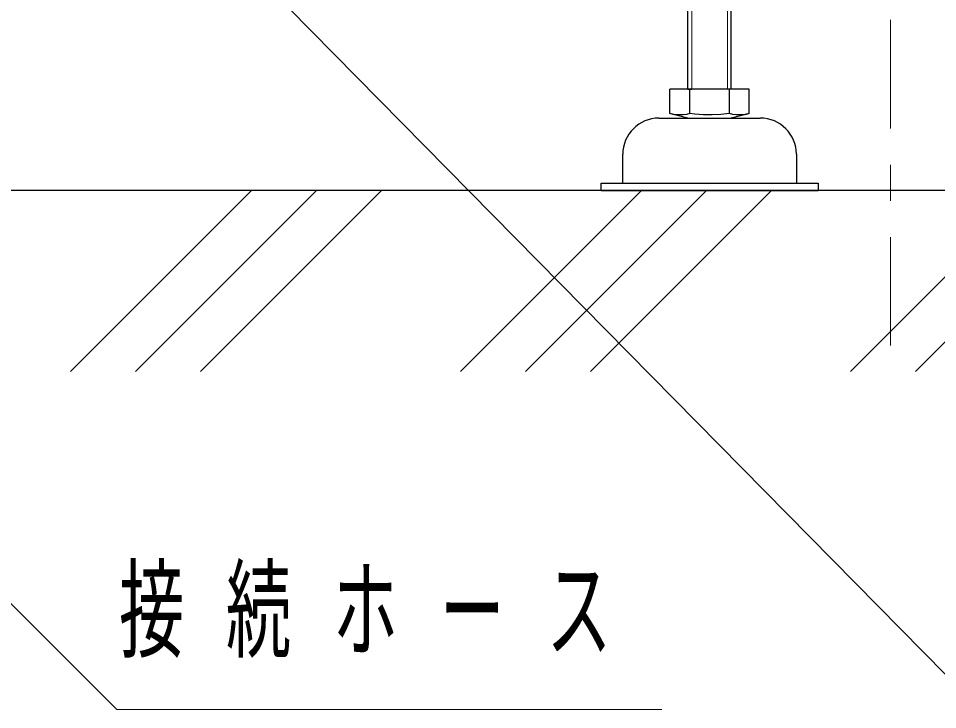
# Model space of a CAD drawing. Units: millimetres on the paper. Extents: x -385 to 0, y -594 to 267.
# Drawn here: x -277.04 to -251.64, y -108.93 to -89.83 of the extents above; entities that cross this region are included whole.
import ezdxf

# ---------------------------------------------------------------- set-up
doc = ezdxf.new("R2010")
doc.units = ezdxf.units.MM
doc.linetypes.add('USER2', pattern=[6, 3, -1, 1, -1])
doc.layers.add('1_10', color=7, linetype='Continuous', lineweight=25)
doc.styles.add('ＭＳ ゴシック', font='')
doc.styles.get('ＭＳ ゴシック').set_extended_font_data('MS Gothic')

msp = doc.modelspace()

# ---------------------------------------------------------------- linework, layer by layer
at = {"layer": '1_10', "linetype": 'USER2', "lineweight": 13}
msp.add_line((-252.937, -98.87), (-252.937, -71.241), dxfattribs=at)
at = {"layer": '1_10', "color": 4}
for p, q in [((-258.537, -91.784), (-258.537, -79.391)), ((-257.337, -91.784), (-257.337, -79.391)), ((-259.034, -92.46), (-259.034, -91.784)), ((-256.84, -91.784), (-259.034, -91.784)), ((-258.537, -91.784), (-258.43, -91.784)), ((-258.486, -92.46), (-258.486, -91.784)), ((-257.337, -91.784), (-257.445, -91.784)), ((-257.389, -92.46), (-257.389, -91.784)), ((-256.84, -92.46), (-256.84, -91.784)), ((-259.337, -92.584), (-256.537, -92.584)), ((-258.537, -92.584), (-259.034, -92.46)), ((-256.84, -92.46), (-257.337, -92.584)), ((-260.337, -94.384), (-260.337, -93.584)), ((-255.537, -93.584), (-255.537, -94.384)), ((-260.937, -94.384), (-254.937, -94.384)), ((-260.937, -94.584), (-260.937, -94.384)), ((-254.937, -94.384), (-254.937, -94.584)), ((-260.937, -94.584), (-254.937, -94.584))]:
    msp.add_line(p, q, dxfattribs=at)
at = {"layer": '1_10', "color": 4, "lineweight": 13}
for p, q in [((-258.43, -91.784), (-258.43, -79.284)), ((-257.445, -91.784), (-257.445, -79.284))]:
    msp.add_line(p, q, dxfattribs=at)
at = {"layer": '1_10'}
msp.add_line((-227.868, -94.584), (-365.507, -94.584), dxfattribs=at)
at = {"layer": '1_10', "lineweight": 13}
for p, q in [((-275.597, -99.584), (-270.597, -94.584)), ((-273.801, -99.584), (-268.801, -94.584)), ((-272.004, -99.584), (-267.004, -94.584)), ((-264.82, -99.584), (-259.82, -94.584)), ((-263.024, -99.584), (-258.024, -94.584)), ((-261.228, -99.584), (-256.228, -94.584)), ((-254.044, -99.584), (-249.044, -94.584)), ((-252.248, -99.584), (-247.248, -94.584))]:
    msp.add_line(p, q, dxfattribs=at)
for points in [[(-273.961, -85.08), (-250.782, -108.607), (-229.651, -108.607)], [(-289.448, -93.81), (-274.319, -108.933), (-259.254, -108.933)]]:
    msp.add_lwpolyline(points, dxfattribs=at)
at = {"layer": '1_10', "color": 4}
for points in [[(-258.486, -92.46), (-258.576, -92.479), (-258.667, -92.492), (-258.758, -92.496), (-258.85, -92.492), (-258.942, -92.48), (-259.034, -92.46)], [(-257.389, -92.46), (-257.626, -92.484), (-257.863, -92.496), (-258.105, -92.493), (-258.345, -92.476), (-258.486, -92.46)], [(-256.84, -92.46), (-256.931, -92.479), (-257.021, -92.492), (-257.112, -92.496), (-257.205, -92.492), (-257.297, -92.48), (-257.389, -92.46)]]:
    msp.add_lwpolyline(points, dxfattribs=at)
for centre, start, end in [((-259.337, -93.584), 90, 180), ((-256.537, -93.584), 0, 90)]:
    msp.add_arc(centre, 1, start, end, dxfattribs=at)

# ---------------------------------------------------------------- texts
at = {"layer": '1_10', "insert": (-274.254, -106.283), "char_height": 2.199, "attachment_point": 4, "style": 'ＭＳ ゴシック'}
msp.add_mtext('\\T1.64;\\W0.6;接続ホース', dxfattribs=at)

doc.saveas('drawing.dxf')
